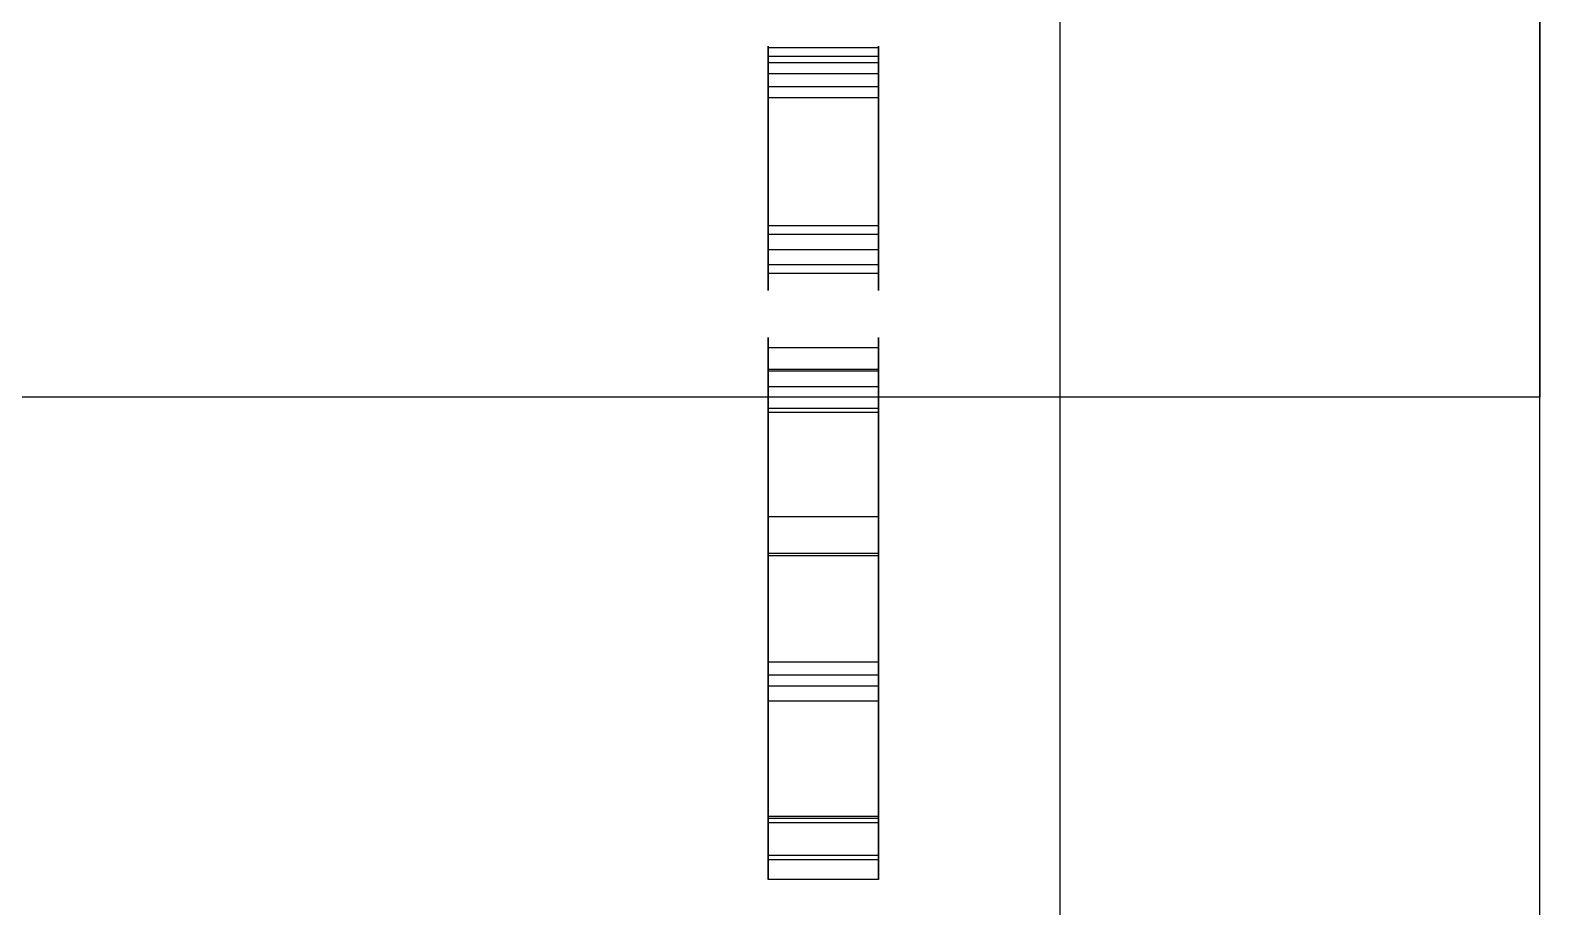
# Model space of a CAD drawing. Header units: millimetres. Extents: x 8.2 to 62.6, y 389.2 to 443.4.
# Drawn here: x 23.037 to 23.733, y 433.796 to 434.2 of the extents above; entities that cross this region are included whole.
import ezdxf

# ---------------------------------------------------------------- set-up
doc = ezdxf.new("R2010")
doc.units = ezdxf.units.MM
doc.layers.add('Feature', color=7, linetype='CONTINUOUS')

msp = doc.modelspace()

# ---------------------------------------------------------------- linework, layer by layer
at = {"layer": 'Feature'}
for p, q in [((23.5118, 433.385, -62.0183), (23.5118, 439.235, -62.0183)), ((23.5118, 433.385, -62.0183), (23.5118, 439.235, -62.0183)), ((23.7328, 432.139, -57.1417), (23.7328, 436.432, -57.1417)), ((23.7328, 432.139, -57.1417), (23.7328, 436.432, -57.1417)), ((23.5118, 433.385, -66.6183), (23.5118, 434.985, -70.4183)), ((23.5118, 433.385, -66.6183), (23.5118, 434.985, -70.4183)), ((23.7328, 434.539, -60.4183), (23.7328, 434.031, -60.4183)), ((23.7328, 434.539, -60.4183), (23.7328, 434.031, -60.4183)), ((23.428, 434.192, -57.5154), (23.3772, 434.192, -57.5154)), ((23.3772, 434.192, -57.5154), (23.3772, 434.174, -57.5154)), ((23.428, 434.192, -57.5154), (23.3772, 434.192, -57.5154)), ((23.3772, 434.192, -57.5154), (23.3772, 434.174, -57.5154)), ((23.428, 434.188, -58.0967), (23.3772, 434.188, -58.0967)), ((23.3772, 434.188, -58.0967), (23.3772, 434.099, -58.0967)), ((23.428, 434.188, -58.0967), (23.3772, 434.188, -58.0967)), ((23.3772, 434.188, -58.0967), (23.3772, 434.099, -58.0967)), ((23.428, 434.192, -57.5154), (23.428, 434.174, -57.5154)), ((23.428, 434.192, -57.5154), (23.428, 434.174, -57.5154)), ((23.428, 434.188, -58.0967), (23.428, 434.099, -58.0967)), ((23.428, 434.188, -58.0967), (23.428, 434.099, -58.0967)), ((23.428, 434.185, -58.1832), (23.3772, 434.185, -58.1832)), ((23.428, 434.185, -58.1648), (23.3772, 434.185, -58.1648)), ((23.3772, 434.185, -58.1648), (23.3772, 434.185, -58.1832)), ((23.428, 434.185, -58.1832), (23.3772, 434.185, -58.1832)), ((23.428, 434.185, -58.1648), (23.3772, 434.185, -58.1648)), ((23.3772, 434.185, -58.1648), (23.3772, 434.185, -58.1832)), ((23.3772, 434.18, -57.8312), (23.3772, 434.18, -57.8496)), ((23.428, 434.18, -57.8496), (23.3772, 434.18, -57.8496)), ((23.428, 434.18, -57.8312), (23.3772, 434.18, -57.8312)), ((23.428, 434.18, -57.8496), (23.3772, 434.18, -57.8496)), ((23.428, 434.18, -57.6645), (23.3772, 434.18, -57.6645)), ((23.3772, 434.18, -57.6645), (23.3772, 434.18, -57.6815)), ((23.428, 434.18, -57.6815), (23.3772, 434.18, -57.6815)), ((23.428, 434.18, -57.6645), (23.3772, 434.18, -57.6645)), ((23.428, 434.18, -57.6815), (23.3772, 434.18, -57.6815)), ((23.428, 434.18, -57.8312), (23.3772, 434.18, -57.8312)), ((23.3772, 434.18, -57.8312), (23.3772, 434.18, -57.8496)), ((23.3772, 434.18, -57.6645), (23.3772, 434.18, -57.6815)), ((23.428, 434.185, -58.1648), (23.428, 434.185, -58.1832)), ((23.428, 434.185, -58.1648), (23.428, 434.185, -58.1832)), ((23.428, 434.18, -57.8312), (23.428, 434.18, -57.8496)), ((23.428, 434.18, -57.6645), (23.428, 434.18, -57.6815)), ((23.428, 434.18, -57.8312), (23.428, 434.18, -57.8496)), ((23.428, 434.18, -57.6645), (23.428, 434.18, -57.6815)), ((23.428, 434.174, -57.5154), (23.3772, 434.174, -57.5154)), ((23.428, 434.174, -57.5154), (23.3772, 434.174, -57.5154)), ((23.3772, 434.099, -58.0791), (23.3772, 434.169, -58.0791)), ((23.428, 434.169, -58.0791), (23.3772, 434.169, -58.0791)), ((23.3772, 434.169, -58.0791), (23.3772, 434.169, -58.0523)), ((23.428, 434.169, -58.0523), (23.3772, 434.169, -58.0523)), ((23.428, 434.169, -58.0791), (23.3772, 434.169, -58.0791)), ((23.428, 434.169, -58.0523), (23.3772, 434.169, -58.0523)), ((23.3772, 434.099, -58.0791), (23.3772, 434.169, -58.0791)), ((23.3772, 434.169, -58.0791), (23.3772, 434.169, -58.0523)), ((23.428, 434.099, -58.0791), (23.428, 434.169, -58.0791)), ((23.428, 434.169, -58.0791), (23.428, 434.169, -58.0523)), ((23.428, 434.099, -58.0791), (23.428, 434.169, -58.0791)), ((23.428, 434.169, -58.0791), (23.428, 434.169, -58.0523)), ((23.428, 434.11, -57.3308), (23.3772, 434.11, -57.3308)), ((23.428, 434.11, -57.3478), (23.3772, 434.11, -57.3478)), ((23.3772, 434.11, -57.3478), (23.3772, 434.11, -57.5154)), ((23.428, 434.11, -57.5154), (23.3772, 434.11, -57.5154)), ((23.428, 434.11, -57.3478), (23.3772, 434.11, -57.3478)), ((23.3772, 434.11, -57.5154), (23.3772, 434.092, -57.5154)), ((23.428, 434.11, -57.5154), (23.3772, 434.11, -57.5154)), ((23.3772, 434.092, -57.2623), (23.3772, 434.11, -57.2621)), ((23.428, 434.11, -57.2621), (23.3772, 434.11, -57.2621)), ((23.3772, 434.11, -57.2621), (23.3772, 434.11, -57.3308)), ((23.428, 434.11, -57.3308), (23.3772, 434.11, -57.3308)), ((23.428, 434.11, -57.2621), (23.3772, 434.11, -57.2621)), ((23.3772, 434.11, -57.2621), (23.3772, 434.11, -57.3308)), ((23.3772, 434.092, -57.2623), (23.3772, 434.11, -57.2621)), ((23.3772, 434.11, -57.5154), (23.3772, 434.092, -57.5154)), ((23.3772, 434.11, -57.3478), (23.3772, 434.11, -57.5154)), ((23.428, 434.11, -57.3478), (23.428, 434.11, -57.5154)), ((23.428, 434.11, -57.5154), (23.428, 434.092, -57.5154)), ((23.428, 434.092, -57.2623), (23.428, 434.11, -57.2621)), ((23.428, 434.11, -57.2621), (23.428, 434.11, -57.3308)), ((23.428, 434.11, -57.3478), (23.428, 434.11, -57.5154)), ((23.428, 434.11, -57.5154), (23.428, 434.092, -57.5154)), ((23.428, 434.092, -57.2623), (23.428, 434.11, -57.2621)), ((23.428, 434.11, -57.2621), (23.428, 434.11, -57.3308)), ((23.428, 434.106, -57.8155), (23.3772, 434.106, -57.8155)), ((23.428, 434.106, -57.8155), (23.3772, 434.106, -57.8155)), ((23.428, 434.099, -58.0967), (23.3772, 434.099, -58.0967)), ((23.428, 434.099, -58.0967), (23.3772, 434.099, -58.0967)), ((23.428, 434.099, -58.0791), (23.3772, 434.099, -58.0791)), ((23.428, 434.099, -58.0791), (23.3772, 434.099, -58.0791)), ((23.428, 434.092, -57.5154), (23.3772, 434.092, -57.5154)), ((23.3772, 434.092, -57.5154), (23.3772, 434.092, -57.2623)), ((23.428, 434.092, -57.2623), (23.3772, 434.092, -57.2623)), ((23.428, 434.092, -57.5154), (23.3772, 434.092, -57.5154)), ((23.428, 434.092, -57.2623), (23.3772, 434.092, -57.2623)), ((23.3772, 434.092, -57.5154), (23.3772, 434.092, -57.2623)), ((23.428, 434.092, -57.5154), (23.428, 434.092, -57.2623)), ((23.428, 434.092, -57.5154), (23.428, 434.092, -57.2623)), ((23.428, 434.088, -57.6983), (23.3772, 434.088, -57.6983)), ((23.428, 434.088, -57.6983), (23.3772, 434.088, -57.6983)), ((23.3772, 434.054, -57.4623), (23.428, 434.054, -57.4623)), ((23.3772, 434.054, -57.4623), (23.428, 434.054, -57.4623)), ((23.3772, 434.044, -58.1302), (23.428, 434.044, -58.1302)), ((23.3772, 434.044, -58.1302), (23.428, 434.044, -58.1302)), ((23.3772, 434.043, -57.6656), (23.3772, 434.043, -57.8496)), ((23.428, 434.043, -57.8496), (23.3772, 434.043, -57.8496)), ((23.428, 434.043, -57.6656), (23.3772, 434.043, -57.6656)), ((23.3772, 434.043, -57.8496), (23.3772, 434.024, -57.8496)), ((23.428, 434.043, -57.8496), (23.3772, 434.043, -57.8496)), ((23.3772, 434.024, -57.6656), (23.3772, 434.043, -57.6656)), ((23.428, 434.043, -57.6656), (23.3772, 434.043, -57.6656)), ((23.3772, 434.043, -57.6656), (23.3772, 434.043, -57.8496)), ((23.3772, 434.024, -57.6656), (23.3772, 434.043, -57.6656)), ((23.3772, 434.043, -57.8496), (23.3772, 434.024, -57.8496)), ((23.3772, 434.043, -57.5964), (23.3772, 434.043, -57.623)), ((23.428, 434.043, -57.623), (23.3772, 434.043, -57.623)), ((23.428, 434.043, -57.5964), (23.3772, 434.043, -57.5964)), ((23.3772, 434.043, -57.623), (23.3772, 434.024, -57.623)), ((23.428, 434.043, -57.623), (23.3772, 434.043, -57.623)), ((23.3772, 434.024, -57.5964), (23.3772, 434.043, -57.5964)), ((23.428, 434.043, -57.5964), (23.3772, 434.043, -57.5964)), ((23.3772, 434.043, -57.5964), (23.3772, 434.043, -57.623)), ((23.3772, 434.024, -57.5964), (23.3772, 434.043, -57.5964)), ((23.3772, 434.043, -57.623), (23.3772, 434.024, -57.623)), ((23.428, 434.043, -57.6656), (23.428, 434.043, -57.8496)), ((23.428, 434.043, -57.8496), (23.428, 434.024, -57.8496)), ((23.428, 434.024, -57.6656), (23.428, 434.043, -57.6656)), ((23.428, 434.043, -57.6656), (23.428, 434.043, -57.8496)), ((23.428, 434.043, -57.8496), (23.428, 434.024, -57.8496)), ((23.428, 434.024, -57.6656), (23.428, 434.043, -57.6656)), ((23.428, 434.043, -57.5964), (23.428, 434.043, -57.623)), ((23.428, 434.043, -57.623), (23.428, 434.024, -57.623)), ((23.428, 434.024, -57.5964), (23.428, 434.043, -57.5964)), ((23.428, 434.043, -57.5964), (23.428, 434.043, -57.623)), ((23.428, 434.043, -57.623), (23.428, 434.024, -57.623)), ((23.428, 434.024, -57.5964), (23.428, 434.043, -57.5964)), ((23.3772, 434.036, -57.4584), (23.428, 434.036, -57.4584)), ((23.3772, 434.036, -57.4584), (23.428, 434.036, -57.4584)), ((23.7328, 434.031, -60.4183), (21.5636, 434.031, -60.4183)), ((23.7328, 434.031, -59.7833), (21.5636, 434.031, -60.4183)), ((23.7328, 434.031, -60.4183), (21.5636, 434.031, -60.4183)), ((23.7328, 434.031, -59.7833), (21.5636, 434.031, -60.4183)), ((23.3772, 434.026, -58.1263), (23.428, 434.026, -58.1263)), ((23.3772, 434.026, -58.1263), (23.428, 434.026, -58.1263)), ((23.7328, 431.999, -59.7833), (23.7328, 434.031, -59.7833)), ((23.7328, 434.031, -59.7833), (23.7328, 434.031, -60.4183)), ((23.7328, 434.031, -59.7833), (23.7328, 434.031, -60.4183)), ((23.7328, 431.999, -59.7833), (23.7328, 434.031, -59.7833)), ((23.428, 434.024, -57.8496), (23.3772, 434.024, -57.8496)), ((23.3772, 434.024, -57.8496), (23.3772, 434.024, -57.6656)), ((23.428, 434.024, -57.6656), (23.3772, 434.024, -57.6656)), ((23.428, 434.024, -57.8496), (23.3772, 434.024, -57.8496)), ((23.428, 434.024, -57.6656), (23.3772, 434.024, -57.6656)), ((23.3772, 434.024, -57.8496), (23.3772, 434.024, -57.6656)), ((23.428, 434.024, -57.623), (23.3772, 434.024, -57.623)), ((23.3772, 434.024, -57.623), (23.3772, 434.024, -57.5964)), ((23.428, 434.024, -57.5964), (23.3772, 434.024, -57.5964)), ((23.428, 434.024, -57.623), (23.3772, 434.024, -57.623)), ((23.428, 434.024, -57.5964), (23.3772, 434.024, -57.5964)), ((23.3772, 434.024, -57.623), (23.3772, 434.024, -57.5964)), ((23.428, 434.024, -57.8496), (23.428, 434.024, -57.6656)), ((23.428, 434.024, -57.8496), (23.428, 434.024, -57.6656)), ((23.428, 434.024, -57.623), (23.428, 434.024, -57.5964)), ((23.428, 434.024, -57.623), (23.428, 434.024, -57.5964)), ((23.3772, 433.976, -57.5964), (23.3772, 433.976, -57.8502)), ((23.428, 433.976, -57.8502), (23.3772, 433.976, -57.8502)), ((23.428, 433.976, -57.5964), (23.3772, 433.976, -57.5964)), ((23.3772, 433.976, -57.8502), (23.3772, 433.958, -57.8502)), ((23.428, 433.976, -57.8502), (23.3772, 433.976, -57.8502)), ((23.3772, 433.959, -57.5968), (23.3772, 433.976, -57.5964)), ((23.428, 433.976, -57.5964), (23.3772, 433.976, -57.5964)), ((23.3772, 433.976, -57.5964), (23.3772, 433.976, -57.8502)), ((23.3772, 433.959, -57.5968), (23.3772, 433.976, -57.5964)), ((23.3772, 433.976, -57.8502), (23.3772, 433.958, -57.8502)), ((23.428, 433.976, -57.5964), (23.428, 433.976, -57.8502)), ((23.428, 433.976, -57.8502), (23.428, 433.958, -57.8502)), ((23.428, 433.959, -57.5968), (23.428, 433.976, -57.5964)), ((23.428, 433.976, -57.5964), (23.428, 433.976, -57.8502)), ((23.428, 433.976, -57.8502), (23.428, 433.958, -57.8502)), ((23.428, 433.959, -57.5968), (23.428, 433.976, -57.5964)), ((23.3772, 433.898, -57.7253), (23.3772, 433.959, -57.5968)), ((23.428, 433.959, -57.5968), (23.3772, 433.959, -57.5968)), ((23.428, 433.959, -57.5968), (23.3772, 433.959, -57.5968)), ((23.3772, 433.898, -57.7253), (23.3772, 433.959, -57.5968)), ((23.428, 433.958, -57.8502), (23.3772, 433.958, -57.8502)), ((23.3772, 433.958, -57.8502), (23.3772, 433.958, -57.6455)), ((23.428, 433.958, -57.6455), (23.3772, 433.958, -57.6455)), ((23.428, 433.958, -57.8502), (23.3772, 433.958, -57.8502)), ((23.3772, 433.958, -57.6455), (23.3772, 433.903, -57.7547)), ((23.428, 433.958, -57.6455), (23.3772, 433.958, -57.6455)), ((23.3772, 433.958, -57.6455), (23.3772, 433.903, -57.7547)), ((23.3772, 433.958, -57.8502), (23.3772, 433.958, -57.6455)), ((23.428, 433.898, -57.7253), (23.428, 433.959, -57.5968)), ((23.428, 433.898, -57.7253), (23.428, 433.959, -57.5968)), ((23.428, 433.958, -57.8502), (23.428, 433.958, -57.6455)), ((23.428, 433.958, -57.6455), (23.428, 433.903, -57.7547)), ((23.428, 433.958, -57.8502), (23.428, 433.958, -57.6455)), ((23.428, 433.958, -57.6455), (23.428, 433.903, -57.7547)), ((23.3772, 433.909, -58.1654), (23.3772, 433.909, -58.1838)), ((23.428, 433.909, -58.1838), (23.3772, 433.909, -58.1838)), ((23.428, 433.909, -58.1654), (23.3772, 433.909, -58.1654)), ((23.3772, 433.909, -58.1838), (23.3772, 433.82, -58.1838)), ((23.428, 433.909, -58.1838), (23.3772, 433.909, -58.1838)), ((23.3772, 433.838, -58.1654), (23.3772, 433.909, -58.1654)), ((23.428, 433.909, -58.1654), (23.3772, 433.909, -58.1654)), ((23.3772, 433.909, -58.1654), (23.3772, 433.909, -58.1838)), ((23.3772, 433.838, -58.1654), (23.3772, 433.909, -58.1654)), ((23.3772, 433.909, -58.1838), (23.3772, 433.82, -58.1838)), ((23.3772, 433.909, -57.2627), (23.3772, 433.909, -57.4854)), ((23.428, 433.909, -57.4854), (23.3772, 433.909, -57.4854)), ((23.428, 433.909, -57.2627), (23.3772, 433.909, -57.2627)), ((23.428, 433.909, -57.4854), (23.3772, 433.909, -57.4854)), ((23.3772, 433.891, -57.2627), (23.3772, 433.909, -57.2627)), ((23.428, 433.909, -57.2627), (23.3772, 433.909, -57.2627)), ((23.3772, 433.909, -57.2627), (23.3772, 433.909, -57.4854)), ((23.3772, 433.891, -57.2627), (23.3772, 433.909, -57.2627)), ((23.428, 433.909, -58.1654), (23.428, 433.909, -58.1838)), ((23.428, 433.909, -58.1838), (23.428, 433.82, -58.1838)), ((23.428, 433.838, -58.1654), (23.428, 433.909, -58.1654)), ((23.428, 433.909, -58.1654), (23.428, 433.909, -58.1838)), ((23.428, 433.909, -58.1838), (23.428, 433.82, -58.1838)), ((23.428, 433.838, -58.1654), (23.428, 433.909, -58.1654)), ((23.428, 433.909, -57.2627), (23.428, 433.909, -57.4854)), ((23.428, 433.891, -57.2627), (23.428, 433.909, -57.2627)), ((23.428, 433.909, -57.2627), (23.428, 433.909, -57.4854)), ((23.428, 433.891, -57.2627), (23.428, 433.909, -57.2627)), ((23.428, 433.903, -57.7547), (23.3772, 433.903, -57.7547)), ((23.3772, 433.903, -57.7547), (23.3772, 433.891, -57.7547)), ((23.428, 433.903, -57.7547), (23.3772, 433.903, -57.7547)), ((23.3772, 433.903, -57.7547), (23.3772, 433.891, -57.7547)), ((23.428, 433.903, -57.7547), (23.428, 433.891, -57.7547)), ((23.428, 433.903, -57.7547), (23.428, 433.891, -57.7547)), ((23.3772, 433.835, -57.5968), (23.3772, 433.898, -57.7253)), ((23.428, 433.898, -57.7253), (23.3772, 433.898, -57.7253)), ((23.428, 433.898, -57.7253), (23.3772, 433.898, -57.7253)), ((23.3772, 433.835, -57.5968), (23.3772, 433.898, -57.7253)), ((23.428, 433.835, -57.5968), (23.428, 433.898, -57.7253)), ((23.428, 433.835, -57.5968), (23.428, 433.898, -57.7253)), ((23.428, 433.891, -57.7547), (23.3772, 433.891, -57.7547)), ((23.3772, 433.891, -57.7547), (23.3772, 433.837, -57.6457)), ((23.428, 433.891, -57.7547), (23.3772, 433.891, -57.7547)), ((23.3772, 433.891, -57.7547), (23.3772, 433.837, -57.6457)), ((23.428, 433.891, -57.2627), (23.3772, 433.891, -57.2627)), ((23.428, 433.891, -57.2627), (23.3772, 433.891, -57.2627)), ((23.428, 433.891, -57.7547), (23.428, 433.837, -57.6457)), ((23.428, 433.891, -57.7547), (23.428, 433.837, -57.6457)), ((23.3772, 433.82, -57.9298), (23.3772, 433.838, -57.9298)), ((23.428, 433.838, -57.9298), (23.3772, 433.838, -57.9298)), ((23.3772, 433.838, -57.9298), (23.3772, 433.838, -58.1654)), ((23.428, 433.838, -58.1654), (23.3772, 433.838, -58.1654)), ((23.428, 433.838, -57.9298), (23.3772, 433.838, -57.9298)), ((23.428, 433.838, -58.1654), (23.3772, 433.838, -58.1654)), ((23.3772, 433.838, -57.9298), (23.3772, 433.838, -58.1654)), ((23.3772, 433.82, -57.9298), (23.3772, 433.838, -57.9298)), ((23.428, 433.82, -57.9298), (23.428, 433.838, -57.9298)), ((23.428, 433.838, -57.9298), (23.428, 433.838, -58.1654)), ((23.428, 433.82, -57.9298), (23.428, 433.838, -57.9298)), ((23.428, 433.838, -57.9298), (23.428, 433.838, -58.1654)), ((23.428, 433.837, -57.6457), (23.3772, 433.837, -57.6457)), ((23.3772, 433.837, -57.6457), (23.3772, 433.837, -57.8502)), ((23.428, 433.837, -57.8502), (23.3772, 433.837, -57.8502)), ((23.428, 433.837, -57.6457), (23.3772, 433.837, -57.6457)), ((23.3772, 433.837, -57.8502), (23.3772, 433.818, -57.8502)), ((23.428, 433.837, -57.8502), (23.3772, 433.837, -57.8502)), ((23.3772, 433.837, -57.8502), (23.3772, 433.818, -57.8502)), ((23.3772, 433.837, -57.6457), (23.3772, 433.837, -57.8502)), ((23.3772, 433.818, -57.5964), (23.3772, 433.835, -57.5968)), ((23.428, 433.835, -57.5968), (23.3772, 433.835, -57.5968)), ((23.428, 433.835, -57.5968), (23.3772, 433.835, -57.5968)), ((23.3772, 433.818, -57.5964), (23.3772, 433.835, -57.5968)), ((23.428, 433.837, -57.6457), (23.428, 433.837, -57.8502)), ((23.428, 433.837, -57.8502), (23.428, 433.818, -57.8502)), ((23.428, 433.837, -57.6457), (23.428, 433.837, -57.8502)), ((23.428, 433.837, -57.8502), (23.428, 433.818, -57.8502)), ((23.428, 433.818, -57.5964), (23.428, 433.835, -57.5968)), ((23.428, 433.818, -57.5964), (23.428, 433.835, -57.5968)), ((23.428, 433.82, -58.1838), (23.3772, 433.82, -58.1838)), ((23.3772, 433.82, -58.1838), (23.3772, 433.82, -57.9298)), ((23.428, 433.82, -57.9298), (23.3772, 433.82, -57.9298)), ((23.428, 433.82, -58.1838), (23.3772, 433.82, -58.1838)), ((23.428, 433.82, -57.9298), (23.3772, 433.82, -57.9298)), ((23.3772, 433.82, -58.1838), (23.3772, 433.82, -57.9298)), ((23.428, 433.818, -57.8502), (23.3772, 433.818, -57.8502)), ((23.3772, 433.818, -57.8502), (23.3772, 433.818, -57.5964)), ((23.428, 433.818, -57.5964), (23.3772, 433.818, -57.5964)), ((23.428, 433.818, -57.8502), (23.3772, 433.818, -57.8502)), ((23.428, 433.818, -57.5964), (23.3772, 433.818, -57.5964)), ((23.3772, 433.818, -57.8502), (23.3772, 433.818, -57.5964)), ((23.428, 433.82, -58.1838), (23.428, 433.82, -57.9298)), ((23.428, 433.82, -58.1838), (23.428, 433.82, -57.9298)), ((23.428, 433.818, -57.8502), (23.428, 433.818, -57.5964)), ((23.428, 433.818, -57.8502), (23.428, 433.818, -57.5964)), ((23.428, 433.809, -57.5154), (23.3772, 433.809, -57.5154)), ((23.3772, 433.809, -57.5154), (23.3772, 433.809, -57.497)), ((23.428, 433.809, -57.497), (23.3772, 433.809, -57.497)), ((23.428, 433.809, -57.5154), (23.3772, 433.809, -57.5154)), ((23.428, 433.809, -57.497), (23.3772, 433.809, -57.497)), ((23.3772, 433.809, -57.5154), (23.3772, 433.809, -57.497)), ((23.428, 433.809, -57.5154), (23.428, 433.809, -57.497)), ((23.428, 433.809, -57.5154), (23.428, 433.809, -57.497))]:
    msp.add_line(p, q, dxfattribs=at)
for points, knots in [([(23.3772, 434.11, -57.3308), (23.3772, 434.131, -57.3308), (23.3772, 434.16, -57.3267), (23.3772, 434.175, -57.336), (23.3772, 434.188, -57.3477), (23.3772, 434.193, -57.3657), (23.3772, 434.192, -57.3899), (23.3772, 434.193, -57.4326), (23.3772, 434.193, -57.4744), (23.3772, 434.192, -57.5154)], [0.752727, 0.752727, 0.752727, 0.752727, 0.814545, 0.814545, 0.814545, 0.876364, 0.876364, 0.876364, 1, 1, 1, 1]), ([(23.3772, 434.11, -57.3308), (23.3772, 434.131, -57.3308), (23.3772, 434.16, -57.3267), (23.3772, 434.175, -57.336), (23.3772, 434.188, -57.3477), (23.3772, 434.193, -57.3657), (23.3772, 434.192, -57.3899), (23.3772, 434.193, -57.4326), (23.3772, 434.193, -57.4744), (23.3772, 434.192, -57.5154)], [0.752727, 0.752727, 0.752727, 0.752727, 0.814545, 0.814545, 0.814545, 0.876364, 0.876364, 0.876364, 1, 1, 1, 1]), ([(23.428, 434.11, -57.3308), (23.428, 434.131, -57.3308), (23.428, 434.16, -57.3267), (23.428, 434.175, -57.336), (23.428, 434.188, -57.3477), (23.428, 434.193, -57.3657), (23.428, 434.192, -57.3899), (23.428, 434.193, -57.4326), (23.428, 434.193, -57.4744), (23.428, 434.192, -57.5154)], [0.752727, 0.752727, 0.752727, 0.752727, 0.814545, 0.814545, 0.814545, 0.876364, 0.876364, 0.876364, 1, 1, 1, 1]), ([(23.428, 434.11, -57.3308), (23.428, 434.131, -57.3308), (23.428, 434.16, -57.3267), (23.428, 434.175, -57.336), (23.428, 434.188, -57.3477), (23.428, 434.193, -57.3657), (23.428, 434.192, -57.3899), (23.428, 434.193, -57.4326), (23.428, 434.193, -57.4744), (23.428, 434.192, -57.5154)], [0.752727, 0.752727, 0.752727, 0.752727, 0.814545, 0.814545, 0.814545, 0.876364, 0.876364, 0.876364, 1, 1, 1, 1]), ([(23.3772, 434.185, -58.1832), (23.3772, 434.149, -58.1832), (23.3772, 434.099, -58.1881), (23.3772, 434.086, -58.1613), (23.3772, 434.081, -58.1463), (23.3772, 434.079, -58.1283), (23.3772, 434.081, -58.1074), (23.3772, 434.08, -58.0886), (23.3772, 434.08, -58.0705), (23.3772, 434.081, -58.0531), (23.3772, 434.083, -58.0337), (23.3772, 434.09, -58.0182), (23.3772, 434.104, -58.0066), (23.3772, 434.121, -57.9966), (23.3772, 434.139, -57.9949), (23.3772, 434.157, -58.0016), (23.3772, 434.187, -58.0148), (23.3772, 434.188, -58.0605), (23.3772, 434.188, -58.0967)], [0.365197, 0.365197, 0.365197, 0.365197, 0.523898, 0.523898, 0.523898, 0.603248, 0.603248, 0.603248, 0.682599, 0.682599, 0.682599, 0.761949, 0.761949, 0.761949, 0.841299, 0.841299, 0.841299, 1, 1, 1, 1]), ([(23.3772, 434.185, -58.1832), (23.3772, 434.149, -58.1832), (23.3772, 434.099, -58.1881), (23.3772, 434.086, -58.1613), (23.3772, 434.081, -58.1463), (23.3772, 434.079, -58.1283), (23.3772, 434.081, -58.1074), (23.3772, 434.08, -58.0886), (23.3772, 434.08, -58.0705), (23.3772, 434.081, -58.0531), (23.3772, 434.083, -58.0337), (23.3772, 434.09, -58.0182), (23.3772, 434.104, -58.0066), (23.3772, 434.121, -57.9966), (23.3772, 434.139, -57.9949), (23.3772, 434.157, -58.0016), (23.3772, 434.187, -58.0148), (23.3772, 434.188, -58.0605), (23.3772, 434.188, -58.0967)], [0.365197, 0.365197, 0.365197, 0.365197, 0.523898, 0.523898, 0.523898, 0.603248, 0.603248, 0.603248, 0.682599, 0.682599, 0.682599, 0.761949, 0.761949, 0.761949, 0.841299, 0.841299, 0.841299, 1, 1, 1, 1]), ([(23.428, 434.185, -58.1832), (23.428, 434.149, -58.1832), (23.428, 434.099, -58.1881), (23.428, 434.086, -58.1613), (23.428, 434.081, -58.1463), (23.428, 434.079, -58.1283), (23.428, 434.081, -58.1074), (23.428, 434.08, -58.0886), (23.428, 434.08, -58.0705), (23.428, 434.081, -58.0531), (23.428, 434.083, -58.0337), (23.428, 434.09, -58.0182), (23.428, 434.104, -58.0066), (23.428, 434.121, -57.9966), (23.428, 434.139, -57.9949), (23.428, 434.157, -58.0016), (23.428, 434.187, -58.0148), (23.428, 434.188, -58.0605), (23.428, 434.188, -58.0967)], [0.365197, 0.365197, 0.365197, 0.365197, 0.523898, 0.523898, 0.523898, 0.603248, 0.603248, 0.603248, 0.682599, 0.682599, 0.682599, 0.761949, 0.761949, 0.761949, 0.841299, 0.841299, 0.841299, 1, 1, 1, 1]), ([(23.428, 434.185, -58.1832), (23.428, 434.149, -58.1832), (23.428, 434.099, -58.1881), (23.428, 434.086, -58.1613), (23.428, 434.081, -58.1463), (23.428, 434.079, -58.1283), (23.428, 434.081, -58.1074), (23.428, 434.08, -58.0886), (23.428, 434.08, -58.0705), (23.428, 434.081, -58.0531), (23.428, 434.083, -58.0337), (23.428, 434.09, -58.0182), (23.428, 434.104, -58.0066), (23.428, 434.121, -57.9966), (23.428, 434.139, -57.9949), (23.428, 434.157, -58.0016), (23.428, 434.187, -58.0148), (23.428, 434.188, -58.0605), (23.428, 434.188, -58.0967)], [0.365197, 0.365197, 0.365197, 0.365197, 0.523898, 0.523898, 0.523898, 0.603248, 0.603248, 0.603248, 0.682599, 0.682599, 0.682599, 0.761949, 0.761949, 0.761949, 0.841299, 0.841299, 0.841299, 1, 1, 1, 1]), ([(23.3772, 434.099, -58.0967), (23.3772, 434.099, -58.1206), (23.3772, 434.097, -58.151), (23.3772, 434.113, -58.1621), (23.3772, 434.128, -58.1732), (23.3772, 434.161, -58.1648), (23.3772, 434.185, -58.1648)], [0.129243, 0.129243, 0.129243, 0.129243, 0.233781, 0.233781, 0.233781, 0.338319, 0.338319, 0.338319, 0.338319]), ([(23.3772, 434.099, -58.0967), (23.3772, 434.099, -58.1206), (23.3772, 434.097, -58.151), (23.3772, 434.113, -58.1621), (23.3772, 434.128, -58.1732), (23.3772, 434.161, -58.1648), (23.3772, 434.185, -58.1648)], [0.129243, 0.129243, 0.129243, 0.129243, 0.233781, 0.233781, 0.233781, 0.338319, 0.338319, 0.338319, 0.338319]), ([(23.3772, 434.18, -57.8496), (23.3772, 434.16, -57.852), (23.3772, 434.141, -57.852), (23.3772, 434.123, -57.8496), (23.3772, 434.106, -57.8436), (23.3772, 434.094, -57.8317), (23.3772, 434.088, -57.8137), (23.3772, 434.076, -57.7801), (23.3772, 434.088, -57.7368), (23.3772, 434.088, -57.6983)], [0, 0, 0, 0, 0.087092, 0.087092, 0.087092, 0.174184, 0.174184, 0.174184, 0.348368, 0.348368, 0.348368, 0.348368]), ([(23.3772, 434.18, -57.6815), (23.3772, 434.162, -57.6792), (23.3772, 434.145, -57.6792), (23.3772, 434.13, -57.6815), (23.3772, 434.117, -57.6874), (23.3772, 434.109, -57.6986), (23.3772, 434.106, -57.7152), (23.3772, 434.099, -57.7457), (23.3772, 434.106, -57.7821), (23.3772, 434.106, -57.8155)], [0.544247, 0.544247, 0.544247, 0.544247, 0.620047, 0.620047, 0.620047, 0.695847, 0.695847, 0.695847, 0.847446, 0.847446, 0.847446, 0.847446]), ([(23.3772, 434.18, -57.6815), (23.3772, 434.162, -57.6792), (23.3772, 434.145, -57.6792), (23.3772, 434.13, -57.6815), (23.3772, 434.117, -57.6874), (23.3772, 434.109, -57.6986), (23.3772, 434.106, -57.7152), (23.3772, 434.099, -57.7457), (23.3772, 434.106, -57.7821), (23.3772, 434.106, -57.8155)], [0.544247, 0.544247, 0.544247, 0.544247, 0.620047, 0.620047, 0.620047, 0.695847, 0.695847, 0.695847, 0.847446, 0.847446, 0.847446, 0.847446]), ([(23.3772, 434.18, -57.8496), (23.3772, 434.16, -57.852), (23.3772, 434.141, -57.852), (23.3772, 434.123, -57.8496), (23.3772, 434.106, -57.8436), (23.3772, 434.094, -57.8317), (23.3772, 434.088, -57.8137), (23.3772, 434.076, -57.7801), (23.3772, 434.088, -57.7368), (23.3772, 434.088, -57.6983)], [0, 0, 0, 0, 0.087092, 0.087092, 0.087092, 0.174184, 0.174184, 0.174184, 0.348368, 0.348368, 0.348368, 0.348368]), ([(23.428, 434.099, -58.0967), (23.428, 434.099, -58.1206), (23.428, 434.097, -58.151), (23.428, 434.113, -58.1621), (23.428, 434.128, -58.1732), (23.428, 434.161, -58.1648), (23.428, 434.185, -58.1648)], [0.129243, 0.129243, 0.129243, 0.129243, 0.233781, 0.233781, 0.233781, 0.338319, 0.338319, 0.338319, 0.338319]), ([(23.428, 434.099, -58.0967), (23.428, 434.099, -58.1206), (23.428, 434.097, -58.151), (23.428, 434.113, -58.1621), (23.428, 434.128, -58.1732), (23.428, 434.161, -58.1648), (23.428, 434.185, -58.1648)], [0.129243, 0.129243, 0.129243, 0.129243, 0.233781, 0.233781, 0.233781, 0.338319, 0.338319, 0.338319, 0.338319]), ([(23.428, 434.18, -57.8496), (23.428, 434.16, -57.852), (23.428, 434.141, -57.852), (23.428, 434.123, -57.8496), (23.428, 434.106, -57.8436), (23.428, 434.094, -57.8317), (23.428, 434.088, -57.8137), (23.428, 434.076, -57.7801), (23.428, 434.088, -57.7368), (23.428, 434.088, -57.6983)], [0, 0, 0, 0, 0.087092, 0.087092, 0.087092, 0.174184, 0.174184, 0.174184, 0.348368, 0.348368, 0.348368, 0.348368]), ([(23.428, 434.18, -57.6815), (23.428, 434.162, -57.6792), (23.428, 434.145, -57.6792), (23.428, 434.13, -57.6815), (23.428, 434.117, -57.6874), (23.428, 434.109, -57.6986), (23.428, 434.106, -57.7152), (23.428, 434.099, -57.7457), (23.428, 434.106, -57.7821), (23.428, 434.106, -57.8155)], [0.544247, 0.544247, 0.544247, 0.544247, 0.620047, 0.620047, 0.620047, 0.695847, 0.695847, 0.695847, 0.847446, 0.847446, 0.847446, 0.847446]), ([(23.428, 434.18, -57.8496), (23.428, 434.16, -57.852), (23.428, 434.141, -57.852), (23.428, 434.123, -57.8496), (23.428, 434.106, -57.8436), (23.428, 434.094, -57.8317), (23.428, 434.088, -57.8137), (23.428, 434.076, -57.7801), (23.428, 434.088, -57.7368), (23.428, 434.088, -57.6983)], [0, 0, 0, 0, 0.087092, 0.087092, 0.087092, 0.174184, 0.174184, 0.174184, 0.348368, 0.348368, 0.348368, 0.348368]), ([(23.428, 434.18, -57.6815), (23.428, 434.162, -57.6792), (23.428, 434.145, -57.6792), (23.428, 434.13, -57.6815), (23.428, 434.117, -57.6874), (23.428, 434.109, -57.6986), (23.428, 434.106, -57.7152), (23.428, 434.099, -57.7457), (23.428, 434.106, -57.7821), (23.428, 434.106, -57.8155)], [0.544247, 0.544247, 0.544247, 0.544247, 0.620047, 0.620047, 0.620047, 0.695847, 0.695847, 0.695847, 0.847446, 0.847446, 0.847446, 0.847446]), ([(23.3772, 434.174, -57.5154), (23.3772, 434.173, -57.4807), (23.3772, 434.173, -57.444), (23.3772, 434.174, -57.4054), (23.3772, 434.177, -57.3827), (23.3772, 434.174, -57.3654), (23.3772, 434.165, -57.3536), (23.3772, 434.153, -57.3443), (23.3772, 434.129, -57.3478), (23.3772, 434.11, -57.3478)], [0.0181259, 0.0181259, 0.0181259, 0.0181259, 0.126457, 0.126457, 0.126457, 0.180622, 0.180622, 0.180622, 0.234788, 0.234788, 0.234788, 0.234788]), ([(23.3772, 434.174, -57.5154), (23.3772, 434.173, -57.4807), (23.3772, 434.173, -57.444), (23.3772, 434.174, -57.4054), (23.3772, 434.177, -57.3827), (23.3772, 434.174, -57.3654), (23.3772, 434.165, -57.3536), (23.3772, 434.153, -57.3443), (23.3772, 434.129, -57.3478), (23.3772, 434.11, -57.3478)], [0.0181259, 0.0181259, 0.0181259, 0.0181259, 0.126457, 0.126457, 0.126457, 0.180622, 0.180622, 0.180622, 0.234788, 0.234788, 0.234788, 0.234788]), ([(23.428, 434.174, -57.5154), (23.428, 434.173, -57.4807), (23.428, 434.173, -57.444), (23.428, 434.174, -57.4054), (23.428, 434.177, -57.3827), (23.428, 434.174, -57.3654), (23.428, 434.165, -57.3536), (23.428, 434.153, -57.3443), (23.428, 434.129, -57.3478), (23.428, 434.11, -57.3478)], [0.0181259, 0.0181259, 0.0181259, 0.0181259, 0.126457, 0.126457, 0.126457, 0.180622, 0.180622, 0.180622, 0.234788, 0.234788, 0.234788, 0.234788]), ([(23.428, 434.174, -57.5154), (23.428, 434.173, -57.4807), (23.428, 434.173, -57.444), (23.428, 434.174, -57.4054), (23.428, 434.177, -57.3827), (23.428, 434.174, -57.3654), (23.428, 434.165, -57.3536), (23.428, 434.153, -57.3443), (23.428, 434.129, -57.3478), (23.428, 434.11, -57.3478)], [0.0181259, 0.0181259, 0.0181259, 0.0181259, 0.126457, 0.126457, 0.126457, 0.180622, 0.180622, 0.180622, 0.234788, 0.234788, 0.234788, 0.234788]), ([(23.3772, 434.169, -58.0523), (23.3772, 434.169, -58.0263), (23.3772, 434.139, -58.0107), (23.3772, 434.122, -58.0181), (23.3772, 434.104, -58.0254), (23.3772, 434.099, -58.0556), (23.3772, 434.099, -58.0791)], [0, 0, 0, 0, 0.296427, 0.296427, 0.296427, 0.592854, 0.592854, 0.592854, 0.592854]), ([(23.3772, 434.169, -58.0523), (23.3772, 434.169, -58.0263), (23.3772, 434.139, -58.0107), (23.3772, 434.122, -58.0181), (23.3772, 434.104, -58.0254), (23.3772, 434.099, -58.0556), (23.3772, 434.099, -58.0791)], [0, 0, 0, 0, 0.296427, 0.296427, 0.296427, 0.592854, 0.592854, 0.592854, 0.592854]), ([(23.428, 434.169, -58.0523), (23.428, 434.169, -58.0263), (23.428, 434.139, -58.0107), (23.428, 434.122, -58.0181), (23.428, 434.104, -58.0254), (23.428, 434.099, -58.0556), (23.428, 434.099, -58.0791)], [0, 0, 0, 0, 0.296427, 0.296427, 0.296427, 0.592854, 0.592854, 0.592854, 0.592854]), ([(23.428, 434.169, -58.0523), (23.428, 434.169, -58.0263), (23.428, 434.139, -58.0107), (23.428, 434.122, -58.0181), (23.428, 434.104, -58.0254), (23.428, 434.099, -58.0556), (23.428, 434.099, -58.0791)], [0, 0, 0, 0, 0.296427, 0.296427, 0.296427, 0.592854, 0.592854, 0.592854, 0.592854]), ([(23.3772, 434.054, -57.4623), (23.3772, 434.051, -57.4843), (23.3772, 434.041, -57.5006), (23.3772, 434.025, -57.5112), (23.3772, 434.005, -57.5196), (23.3772, 433.987, -57.5175), (23.3772, 433.968, -57.5048), (23.3772, 433.939, -57.4753), (23.3772, 433.943, -57.4275), (23.3772, 433.948, -57.3883), (23.3772, 433.949, -57.3723), (23.3772, 433.953, -57.3586), (23.3772, 433.961, -57.3473), (23.3772, 433.978, -57.3278), (23.3772, 434.016, -57.3253), (23.3772, 434.036, -57.3426), (23.3772, 434.046, -57.3528), (23.3772, 434.052, -57.3659), (23.3772, 434.054, -57.3818), (23.3772, 434.06, -57.4087), (23.3772, 434.06, -57.4356), (23.3772, 434.054, -57.4623)], [0, 0, 0, 0, 0.121607, 0.121607, 0.121607, 0.243214, 0.243214, 0.243214, 0.490799, 0.490799, 0.490799, 0.580622, 0.580622, 0.580622, 0.747685, 0.747685, 0.747685, 0.837614, 0.837614, 0.837614, 1, 1, 1, 1]), ([(23.3772, 434.054, -57.4623), (23.3772, 434.051, -57.4843), (23.3772, 434.041, -57.5006), (23.3772, 434.025, -57.5112), (23.3772, 434.005, -57.5196), (23.3772, 433.987, -57.5175), (23.3772, 433.968, -57.5048), (23.3772, 433.939, -57.4753), (23.3772, 433.943, -57.4275), (23.3772, 433.948, -57.3883), (23.3772, 433.949, -57.3723), (23.3772, 433.953, -57.3586), (23.3772, 433.961, -57.3473), (23.3772, 433.978, -57.3278), (23.3772, 434.016, -57.3253), (23.3772, 434.036, -57.3426), (23.3772, 434.046, -57.3528), (23.3772, 434.052, -57.3659), (23.3772, 434.054, -57.3818), (23.3772, 434.06, -57.4087), (23.3772, 434.06, -57.4356), (23.3772, 434.054, -57.4623)], [0, 0, 0, 0, 0.121607, 0.121607, 0.121607, 0.243214, 0.243214, 0.243214, 0.490799, 0.490799, 0.490799, 0.580622, 0.580622, 0.580622, 0.747685, 0.747685, 0.747685, 0.837614, 0.837614, 0.837614, 1, 1, 1, 1]), ([(23.428, 434.054, -57.4623), (23.428, 434.051, -57.4843), (23.428, 434.041, -57.5006), (23.428, 434.025, -57.5112), (23.428, 434.005, -57.5196), (23.428, 433.987, -57.5175), (23.428, 433.968, -57.5048), (23.428, 433.939, -57.4753), (23.428, 433.943, -57.4275), (23.428, 433.948, -57.3883), (23.428, 433.949, -57.3723), (23.428, 433.953, -57.3586), (23.428, 433.961, -57.3473), (23.428, 433.978, -57.3278), (23.428, 434.016, -57.3253), (23.428, 434.036, -57.3426), (23.428, 434.046, -57.3528), (23.428, 434.052, -57.3659), (23.428, 434.054, -57.3818), (23.428, 434.06, -57.4087), (23.428, 434.06, -57.4356), (23.428, 434.054, -57.4623)], [0, 0, 0, 0, 0.121607, 0.121607, 0.121607, 0.243214, 0.243214, 0.243214, 0.490799, 0.490799, 0.490799, 0.580622, 0.580622, 0.580622, 0.747685, 0.747685, 0.747685, 0.837614, 0.837614, 0.837614, 1, 1, 1, 1]), ([(23.428, 434.054, -57.4623), (23.428, 434.051, -57.4843), (23.428, 434.041, -57.5006), (23.428, 434.025, -57.5112), (23.428, 434.005, -57.5196), (23.428, 433.987, -57.5175), (23.428, 433.968, -57.5048), (23.428, 433.939, -57.4753), (23.428, 433.943, -57.4275), (23.428, 433.948, -57.3883), (23.428, 433.949, -57.3723), (23.428, 433.953, -57.3586), (23.428, 433.961, -57.3473), (23.428, 433.978, -57.3278), (23.428, 434.016, -57.3253), (23.428, 434.036, -57.3426), (23.428, 434.046, -57.3528), (23.428, 434.052, -57.3659), (23.428, 434.054, -57.3818), (23.428, 434.06, -57.4087), (23.428, 434.06, -57.4356), (23.428, 434.054, -57.4623)], [0, 0, 0, 0, 0.121607, 0.121607, 0.121607, 0.243214, 0.243214, 0.243214, 0.490799, 0.490799, 0.490799, 0.580622, 0.580622, 0.580622, 0.747685, 0.747685, 0.747685, 0.837614, 0.837614, 0.837614, 1, 1, 1, 1]), ([(23.3772, 434.044, -58.1302), (23.3772, 434.04, -58.1523), (23.3772, 434.03, -58.1685), (23.3772, 434.015, -58.179), (23.3772, 433.995, -58.1875), (23.3772, 433.976, -58.1853), (23.3772, 433.958, -58.1727), (23.3772, 433.929, -58.1433), (23.3772, 433.932, -58.0952), (23.3772, 433.937, -58.0561), (23.3772, 433.938, -58.0404), (23.3772, 433.943, -58.0267), (23.3772, 433.951, -58.0152), (23.3772, 433.967, -57.9994), (23.3772, 433.986, -57.9943), (23.3772, 434.007, -57.9998), (23.3772, 434.025, -58.0082), (23.3772, 434.037, -58.0233), (23.3772, 434.044, -58.0454), (23.3772, 434.052, -58.0732), (23.3772, 434.052, -58.1015), (23.3772, 434.044, -58.1302)], [0, 0, 0, 0, 0.121596, 0.121596, 0.121596, 0.243192, 0.243192, 0.243192, 0.490777, 0.490777, 0.490777, 0.580601, 0.580601, 0.580601, 0.704936, 0.704936, 0.704936, 0.829272, 0.829272, 0.829272, 1, 1, 1, 1]), ([(23.3772, 434.044, -58.1302), (23.3772, 434.04, -58.1523), (23.3772, 434.03, -58.1685), (23.3772, 434.015, -58.179), (23.3772, 433.995, -58.1875), (23.3772, 433.976, -58.1853), (23.3772, 433.958, -58.1727), (23.3772, 433.929, -58.1433), (23.3772, 433.932, -58.0952), (23.3772, 433.937, -58.0561), (23.3772, 433.938, -58.0404), (23.3772, 433.943, -58.0267), (23.3772, 433.951, -58.0152), (23.3772, 433.967, -57.9994), (23.3772, 433.986, -57.9943), (23.3772, 434.007, -57.9998), (23.3772, 434.025, -58.0082), (23.3772, 434.037, -58.0233), (23.3772, 434.044, -58.0454), (23.3772, 434.052, -58.0732), (23.3772, 434.052, -58.1015), (23.3772, 434.044, -58.1302)], [0, 0, 0, 0, 0.121596, 0.121596, 0.121596, 0.243192, 0.243192, 0.243192, 0.490777, 0.490777, 0.490777, 0.580601, 0.580601, 0.580601, 0.704936, 0.704936, 0.704936, 0.829272, 0.829272, 0.829272, 1, 1, 1, 1]), ([(23.428, 434.044, -58.1302), (23.428, 434.04, -58.1523), (23.428, 434.03, -58.1685), (23.428, 434.015, -58.179), (23.428, 433.995, -58.1875), (23.428, 433.976, -58.1853), (23.428, 433.958, -58.1727), (23.428, 433.929, -58.1433), (23.428, 433.932, -58.0952), (23.428, 433.937, -58.0561), (23.428, 433.938, -58.0404), (23.428, 433.943, -58.0267), (23.428, 433.951, -58.0152), (23.428, 433.967, -57.9994), (23.428, 433.986, -57.9943), (23.428, 434.007, -57.9998), (23.428, 434.025, -58.0082), (23.428, 434.037, -58.0233), (23.428, 434.044, -58.0454), (23.428, 434.052, -58.0732), (23.428, 434.052, -58.1015), (23.428, 434.044, -58.1302)], [0, 0, 0, 0, 0.121596, 0.121596, 0.121596, 0.243192, 0.243192, 0.243192, 0.490777, 0.490777, 0.490777, 0.580601, 0.580601, 0.580601, 0.704936, 0.704936, 0.704936, 0.829272, 0.829272, 0.829272, 1, 1, 1, 1]), ([(23.428, 434.044, -58.1302), (23.428, 434.04, -58.1523), (23.428, 434.03, -58.1685), (23.428, 434.015, -58.179), (23.428, 433.995, -58.1875), (23.428, 433.976, -58.1853), (23.428, 433.958, -58.1727), (23.428, 433.929, -58.1433), (23.428, 433.932, -58.0952), (23.428, 433.937, -58.0561), (23.428, 433.938, -58.0404), (23.428, 433.943, -58.0267), (23.428, 433.951, -58.0152), (23.428, 433.967, -57.9994), (23.428, 433.986, -57.9943), (23.428, 434.007, -57.9998), (23.428, 434.025, -58.0082), (23.428, 434.037, -58.0233), (23.428, 434.044, -58.0454), (23.428, 434.052, -58.0732), (23.428, 434.052, -58.1015), (23.428, 434.044, -58.1302)], [0, 0, 0, 0, 0.121596, 0.121596, 0.121596, 0.243192, 0.243192, 0.243192, 0.490777, 0.490777, 0.490777, 0.580601, 0.580601, 0.580601, 0.704936, 0.704936, 0.704936, 0.829272, 0.829272, 0.829272, 1, 1, 1, 1]), ([(23.3772, 434.036, -57.4584), (23.3772, 434.038, -57.4361), (23.3772, 434.038, -57.4138), (23.3772, 434.036, -57.3915), (23.3772, 434.036, -57.3801), (23.3772, 434.033, -57.3703), (23.3772, 434.028, -57.3618), (23.3772, 434.018, -57.3483), (23.3772, 433.994, -57.345), (23.3772, 433.981, -57.355), (23.3772, 433.973, -57.3624), (23.3772, 433.968, -57.3726), (23.3772, 433.966, -57.3855), (23.3772, 433.962, -57.4084), (23.3772, 433.962, -57.4315), (23.3772, 433.966, -57.4548), (23.3772, 433.967, -57.4678), (23.3772, 433.97, -57.4787), (23.3772, 433.977, -57.4873), (23.3772, 433.989, -57.4991), (23.3772, 434.014, -57.4999), (23.3772, 434.026, -57.4879), (23.3772, 434.032, -57.48), (23.3772, 434.035, -57.4702), (23.3772, 434.036, -57.4584)], [0, 0, 0, 0, 0.176875, 0.176875, 0.176875, 0.259005, 0.259005, 0.259005, 0.401888, 0.401888, 0.401888, 0.495206, 0.495206, 0.495206, 0.677813, 0.677813, 0.677813, 0.772057, 0.772057, 0.772057, 0.915731, 0.915731, 0.915731, 1, 1, 1, 1]), ([(23.3772, 434.036, -57.4584), (23.3772, 434.038, -57.4361), (23.3772, 434.038, -57.4138), (23.3772, 434.036, -57.3915), (23.3772, 434.036, -57.3801), (23.3772, 434.033, -57.3703), (23.3772, 434.028, -57.3618), (23.3772, 434.018, -57.3483), (23.3772, 433.994, -57.345), (23.3772, 433.981, -57.355), (23.3772, 433.973, -57.3624), (23.3772, 433.968, -57.3726), (23.3772, 433.966, -57.3855), (23.3772, 433.962, -57.4084), (23.3772, 433.962, -57.4315), (23.3772, 433.966, -57.4548), (23.3772, 433.967, -57.4678), (23.3772, 433.97, -57.4787), (23.3772, 433.977, -57.4873), (23.3772, 433.989, -57.4991), (23.3772, 434.014, -57.4999), (23.3772, 434.026, -57.4879), (23.3772, 434.032, -57.48), (23.3772, 434.035, -57.4702), (23.3772, 434.036, -57.4584)], [0, 0, 0, 0, 0.176875, 0.176875, 0.176875, 0.259005, 0.259005, 0.259005, 0.401888, 0.401888, 0.401888, 0.495206, 0.495206, 0.495206, 0.677813, 0.677813, 0.677813, 0.772057, 0.772057, 0.772057, 0.915731, 0.915731, 0.915731, 1, 1, 1, 1]), ([(23.428, 434.036, -57.4584), (23.428, 434.038, -57.4361), (23.428, 434.038, -57.4138), (23.428, 434.036, -57.3915), (23.428, 434.036, -57.3801), (23.428, 434.033, -57.3703), (23.428, 434.028, -57.3618), (23.428, 434.018, -57.3483), (23.428, 433.994, -57.345), (23.428, 433.981, -57.355), (23.428, 433.973, -57.3624), (23.428, 433.968, -57.3726), (23.428, 433.966, -57.3855), (23.428, 433.962, -57.4084), (23.428, 433.962, -57.4315), (23.428, 433.966, -57.4548), (23.428, 433.967, -57.4678), (23.428, 433.97, -57.4787), (23.428, 433.977, -57.4873), (23.428, 433.989, -57.4991), (23.428, 434.014, -57.4999), (23.428, 434.026, -57.4879), (23.428, 434.032, -57.48), (23.428, 434.035, -57.4702), (23.428, 434.036, -57.4584)], [0, 0, 0, 0, 0.176875, 0.176875, 0.176875, 0.259005, 0.259005, 0.259005, 0.401888, 0.401888, 0.401888, 0.495206, 0.495206, 0.495206, 0.677813, 0.677813, 0.677813, 0.772057, 0.772057, 0.772057, 0.915731, 0.915731, 0.915731, 1, 1, 1, 1]), ([(23.428, 434.036, -57.4584), (23.428, 434.038, -57.4361), (23.428, 434.038, -57.4138), (23.428, 434.036, -57.3915), (23.428, 434.036, -57.3801), (23.428, 434.033, -57.3703), (23.428, 434.028, -57.3618), (23.428, 434.018, -57.3483), (23.428, 433.994, -57.345), (23.428, 433.981, -57.355), (23.428, 433.973, -57.3624), (23.428, 433.968, -57.3726), (23.428, 433.966, -57.3855), (23.428, 433.962, -57.4084), (23.428, 433.962, -57.4315), (23.428, 433.966, -57.4548), (23.428, 433.967, -57.4678), (23.428, 433.97, -57.4787), (23.428, 433.977, -57.4873), (23.428, 433.989, -57.4991), (23.428, 434.014, -57.4999), (23.428, 434.026, -57.4879), (23.428, 434.032, -57.48), (23.428, 434.035, -57.4702), (23.428, 434.036, -57.4584)], [0, 0, 0, 0, 0.176875, 0.176875, 0.176875, 0.259005, 0.259005, 0.259005, 0.401888, 0.401888, 0.401888, 0.495206, 0.495206, 0.495206, 0.677813, 0.677813, 0.677813, 0.772057, 0.772057, 0.772057, 0.915731, 0.915731, 0.915731, 1, 1, 1, 1]), ([(23.3772, 434.026, -58.1263), (23.3772, 434.028, -58.104), (23.3772, 434.028, -58.0817), (23.3772, 434.026, -58.0594), (23.3772, 434.025, -58.048), (23.3772, 434.023, -58.0381), (23.3772, 434.018, -58.0297), (23.3772, 434.008, -58.0162), (23.3772, 433.984, -58.0129), (23.3772, 433.971, -58.0228), (23.3772, 433.962, -58.0303), (23.3772, 433.957, -58.0405), (23.3772, 433.956, -58.0534), (23.3772, 433.952, -58.0763), (23.3772, 433.952, -58.0994), (23.3772, 433.955, -58.1227), (23.3772, 433.956, -58.1357), (23.3772, 433.96, -58.1465), (23.3772, 433.967, -58.1552), (23.3772, 433.979, -58.167), (23.3772, 434.004, -58.1678), (23.3772, 434.015, -58.1558), (23.3772, 434.021, -58.1479), (23.3772, 434.025, -58.1381), (23.3772, 434.026, -58.1263)], [0, 0, 0, 0, 0.176874, 0.176874, 0.176874, 0.259004, 0.259004, 0.259004, 0.401886, 0.401886, 0.401886, 0.495204, 0.495204, 0.495204, 0.67781, 0.67781, 0.67781, 0.772053, 0.772053, 0.772053, 0.915712, 0.915712, 0.915712, 1, 1, 1, 1]), ([(23.3772, 434.026, -58.1263), (23.3772, 434.028, -58.104), (23.3772, 434.028, -58.0817), (23.3772, 434.026, -58.0594), (23.3772, 434.025, -58.048), (23.3772, 434.023, -58.0381), (23.3772, 434.018, -58.0297), (23.3772, 434.008, -58.0162), (23.3772, 433.984, -58.0129), (23.3772, 433.971, -58.0228), (23.3772, 433.962, -58.0303), (23.3772, 433.957, -58.0405), (23.3772, 433.956, -58.0534), (23.3772, 433.952, -58.0763), (23.3772, 433.952, -58.0994), (23.3772, 433.955, -58.1227), (23.3772, 433.956, -58.1357), (23.3772, 433.96, -58.1465), (23.3772, 433.967, -58.1552), (23.3772, 433.979, -58.167), (23.3772, 434.004, -58.1678), (23.3772, 434.015, -58.1558), (23.3772, 434.021, -58.1479), (23.3772, 434.025, -58.1381), (23.3772, 434.026, -58.1263)], [0, 0, 0, 0, 0.176874, 0.176874, 0.176874, 0.259004, 0.259004, 0.259004, 0.401886, 0.401886, 0.401886, 0.495204, 0.495204, 0.495204, 0.67781, 0.67781, 0.67781, 0.772053, 0.772053, 0.772053, 0.915712, 0.915712, 0.915712, 1, 1, 1, 1]), ([(23.428, 434.026, -58.1263), (23.428, 434.028, -58.104), (23.428, 434.028, -58.0817), (23.428, 434.026, -58.0594), (23.428, 434.025, -58.048), (23.428, 434.023, -58.0381), (23.428, 434.018, -58.0297), (23.428, 434.008, -58.0162), (23.428, 433.984, -58.0129), (23.428, 433.971, -58.0228), (23.428, 433.962, -58.0303), (23.428, 433.957, -58.0405), (23.428, 433.956, -58.0534), (23.428, 433.952, -58.0763), (23.428, 433.952, -58.0994), (23.428, 433.955, -58.1227), (23.428, 433.956, -58.1357), (23.428, 433.96, -58.1465), (23.428, 433.967, -58.1552), (23.428, 433.979, -58.167), (23.428, 434.004, -58.1678), (23.428, 434.015, -58.1558), (23.428, 434.021, -58.1479), (23.428, 434.025, -58.1381), (23.428, 434.026, -58.1263)], [0, 0, 0, 0, 0.176874, 0.176874, 0.176874, 0.259004, 0.259004, 0.259004, 0.401886, 0.401886, 0.401886, 0.495204, 0.495204, 0.495204, 0.67781, 0.67781, 0.67781, 0.772053, 0.772053, 0.772053, 0.915712, 0.915712, 0.915712, 1, 1, 1, 1]), ([(23.428, 434.026, -58.1263), (23.428, 434.028, -58.104), (23.428, 434.028, -58.0817), (23.428, 434.026, -58.0594), (23.428, 434.025, -58.048), (23.428, 434.023, -58.0381), (23.428, 434.018, -58.0297), (23.428, 434.008, -58.0162), (23.428, 433.984, -58.0129), (23.428, 433.971, -58.0228), (23.428, 433.962, -58.0303), (23.428, 433.957, -58.0405), (23.428, 433.956, -58.0534), (23.428, 433.952, -58.0763), (23.428, 433.952, -58.0994), (23.428, 433.955, -58.1227), (23.428, 433.956, -58.1357), (23.428, 433.96, -58.1465), (23.428, 433.967, -58.1552), (23.428, 433.979, -58.167), (23.428, 434.004, -58.1678), (23.428, 434.015, -58.1558), (23.428, 434.021, -58.1479), (23.428, 434.025, -58.1381), (23.428, 434.026, -58.1263)], [0, 0, 0, 0, 0.176874, 0.176874, 0.176874, 0.259004, 0.259004, 0.259004, 0.401886, 0.401886, 0.401886, 0.495204, 0.495204, 0.495204, 0.67781, 0.67781, 0.67781, 0.772053, 0.772053, 0.772053, 0.915712, 0.915712, 0.915712, 1, 1, 1, 1]), ([(23.3772, 433.809, -57.497), (23.3772, 433.834, -57.497), (23.3772, 433.871, -57.5046), (23.3772, 433.886, -57.492), (23.3772, 433.901, -57.4794), (23.3772, 433.894, -57.4465), (23.3772, 433.891, -57.4172), (23.3772, 433.884, -57.3586), (23.3772, 433.891, -57.3142), (23.3772, 433.891, -57.2627)], [0.198565, 0.198565, 0.198565, 0.198565, 0.311103, 0.311103, 0.311103, 0.423641, 0.423641, 0.423641, 0.648716, 0.648716, 0.648716, 0.648716]), ([(23.3772, 433.809, -57.497), (23.3772, 433.834, -57.497), (23.3772, 433.871, -57.5046), (23.3772, 433.886, -57.492), (23.3772, 433.901, -57.4794), (23.3772, 433.894, -57.4465), (23.3772, 433.891, -57.4172), (23.3772, 433.884, -57.3586), (23.3772, 433.891, -57.3142), (23.3772, 433.891, -57.2627)], [0.198565, 0.198565, 0.198565, 0.198565, 0.311103, 0.311103, 0.311103, 0.423641, 0.423641, 0.423641, 0.648716, 0.648716, 0.648716, 0.648716]), ([(23.428, 433.809, -57.497), (23.428, 433.834, -57.497), (23.428, 433.871, -57.5046), (23.428, 433.886, -57.492), (23.428, 433.901, -57.4794), (23.428, 433.894, -57.4465), (23.428, 433.891, -57.4172), (23.428, 433.884, -57.3586), (23.428, 433.891, -57.3142), (23.428, 433.891, -57.2627)], [0.198565, 0.198565, 0.198565, 0.198565, 0.311103, 0.311103, 0.311103, 0.423641, 0.423641, 0.423641, 0.648716, 0.648716, 0.648716, 0.648716]), ([(23.428, 433.809, -57.497), (23.428, 433.834, -57.497), (23.428, 433.871, -57.5046), (23.428, 433.886, -57.492), (23.428, 433.901, -57.4794), (23.428, 433.894, -57.4465), (23.428, 433.891, -57.4172), (23.428, 433.884, -57.3586), (23.428, 433.891, -57.3142), (23.428, 433.891, -57.2627)], [0.198565, 0.198565, 0.198565, 0.198565, 0.311103, 0.311103, 0.311103, 0.423641, 0.423641, 0.423641, 0.648716, 0.648716, 0.648716, 0.648716])]:
    msp.add_open_spline(points, degree=3, knots=knots, dxfattribs=at)
for points in [[(23.3772, 434.088, -57.6983), (23.3772, 434.093, -57.6612), (23.3772, 434.143, -57.6645), (23.3772, 434.18, -57.6645)], [(23.3772, 434.106, -57.8155), (23.3772, 434.112, -57.8481), (23.3772, 434.153, -57.8312), (23.3772, 434.18, -57.8312)], [(23.3772, 434.106, -57.8155), (23.3772, 434.112, -57.8481), (23.3772, 434.153, -57.8312), (23.3772, 434.18, -57.8312)], [(23.3772, 434.088, -57.6983), (23.3772, 434.093, -57.6612), (23.3772, 434.143, -57.6645), (23.3772, 434.18, -57.6645)], [(23.428, 434.088, -57.6983), (23.428, 434.093, -57.6612), (23.428, 434.143, -57.6645), (23.428, 434.18, -57.6645)], [(23.428, 434.106, -57.8155), (23.428, 434.112, -57.8481), (23.428, 434.153, -57.8312), (23.428, 434.18, -57.8312)], [(23.428, 434.088, -57.6983), (23.428, 434.093, -57.6612), (23.428, 434.143, -57.6645), (23.428, 434.18, -57.6645)], [(23.428, 434.106, -57.8155), (23.428, 434.112, -57.8481), (23.428, 434.153, -57.8312), (23.428, 434.18, -57.8312)], [(23.3772, 433.909, -57.4854), (23.3772, 433.909, -57.5287), (23.3772, 433.848, -57.5154), (23.3772, 433.809, -57.5154)], [(23.3772, 433.909, -57.4854), (23.3772, 433.909, -57.5287), (23.3772, 433.848, -57.5154), (23.3772, 433.809, -57.5154)], [(23.428, 433.909, -57.4854), (23.428, 433.909, -57.5287), (23.428, 433.848, -57.5154), (23.428, 433.809, -57.5154)], [(23.428, 433.909, -57.4854), (23.428, 433.909, -57.5287), (23.428, 433.848, -57.5154), (23.428, 433.809, -57.5154)]]:
    msp.add_open_spline(points, degree=3, dxfattribs=at)

doc.saveas('drawing.dxf')
